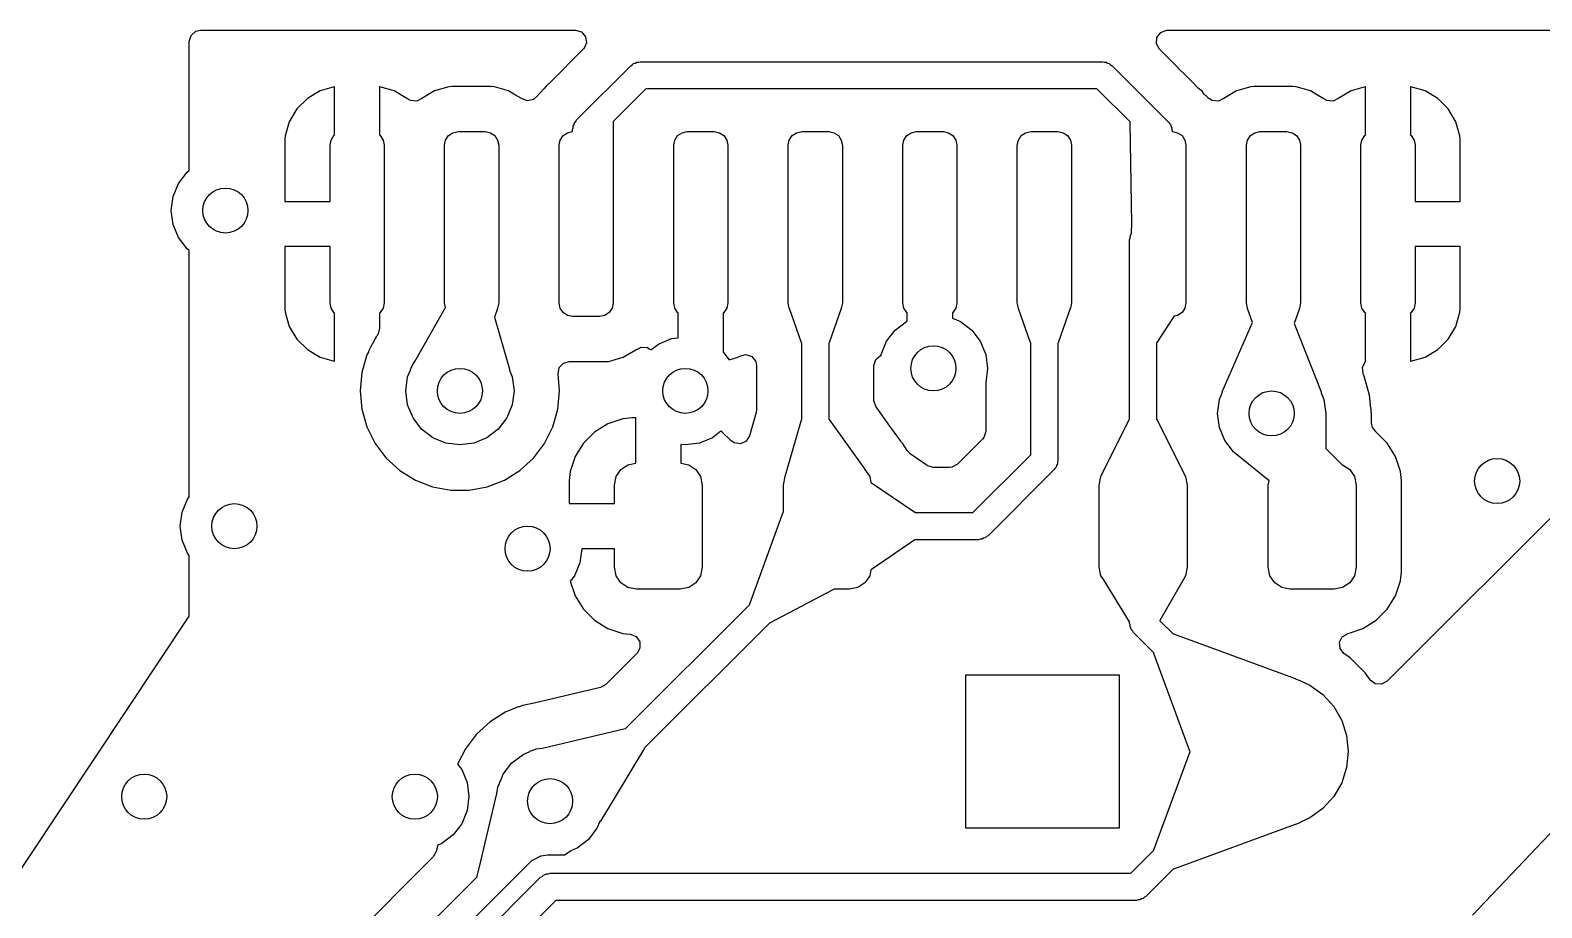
# Model space of a CAD drawing. Extents: x 90 to 175, y -109.5 to -35.9.
# Drawn here: x 112.24 to 128.99, y -70.73 to -61 of the extents above; entities that cross this region are included whole.
import ezdxf

# ---------------------------------------------------------------- set-up
doc = ezdxf.new("R2010")
doc.units = 0
doc.layers.add('BLACK', color=7, linetype='CONTINUOUS')

msp = doc.modelspace()

# ---------------------------------------------------------------- linework, layer by layer
at = {"layer": 'BLACK', "linetype": 'CONTINUOUS'}
for p, q in [((114.072489, -61.011206), (114.124, -61)), ((114.124, -61), (118.280691, -61)), ((118.280691, -61), (118.34773, -61.019685)), ((124.769997, -61.024733), (124.835461, -61.000316)), ((124.835461, -61.000316), (124.844307, -61)), ((124.844307, -61), (131.876, -61)), ((114, -61.124), (114.019685, -61.056961)), ((114, -62.557117), (114, -61.124)), ((114.019685, -61.056961), (114.072489, -61.011206)), ((118.34773, -61.019685), (118.393485, -61.072489)), ((118.403429, -61.141647), (118.374404, -61.205203)), ((118.393485, -61.072489), (118.403429, -61.141647)), ((124.723141, -61.150358), (124.728125, -61.080666)), ((124.756626, -61.211681), (124.723141, -61.150358)), ((124.728125, -61.080666), (124.769997, -61.024733)), ((118.368372, -61.211681), (118.000483, -61.579569)), ((118.374404, -61.205203), (118.368372, -61.211681)), ((124.963883, -61.418938), (124.756626, -61.211681)), ((118.293934, -61.993934), (118.893934, -61.393934)), ((118.893934, -61.393934), (118.911035, -61.38406)), ((118.911035, -61.38406), (118.925, -61.370096)), ((118.925, -61.370096), (118.944074, -61.364984)), ((118.944074, -61.364984), (118.961177, -61.355111)), ((118.961177, -61.355111), (118.980925, -61.355111)), ((118.980925, -61.355111), (119, -61.35)), ((119, -61.35), (124.124999, -61.35)), ((124.124999, -61.35), (124.144074, -61.355111)), ((124.144074, -61.355111), (124.163822, -61.355111)), ((124.163822, -61.355111), (124.180924, -61.364984)), ((124.180924, -61.364984), (124.199999, -61.370096)), ((124.199999, -61.370096), (124.213963, -61.38406)), ((124.213963, -61.38406), (124.231065, -61.393934)), ((124.231065, -61.393934), (124.856066, -62.018935)), ((124.965626, -61.420464), (124.963883, -61.418938)), ((124.968057, -61.422817), (124.965626, -61.420464)), ((124.968059, -61.422819), (124.968057, -61.422817)), ((125.034013, -61.486676), (124.968059, -61.422819)), ((125.041322, -61.495169), (125.034013, -61.486676)), ((125.043909, -61.498413), (125.041322, -61.495169)), ((125.048535, -61.50359), (125.043909, -61.498413)), ((115.607503, -61.6279), (115.449806, -61.673716)), ((115.61, -61.627703), (115.607503, -61.6279)), ((115.61, -62.16488), (115.61, -61.627703)), ((116.112497, -61.6279), (116.11, -61.627703)), ((116.11, -61.627703), (116.11, -62.16488)), ((116.270193, -61.673716), (116.112494, -61.6279)), ((116.112494, -61.6279), (116.112497, -61.6279)), ((116.877426, -61.627402), (116.719606, -61.673254)), ((116.877432, -61.627401), (116.877426, -61.627402)), ((116.914304, -61.6245), (116.877432, -61.627401)), ((116.914306, -61.6245), (116.914304, -61.6245)), ((117.345694, -61.6245), (116.914306, -61.6245)), ((117.345696, -61.6245), (117.345694, -61.6245)), ((117.382567, -61.627401), (117.345696, -61.6245)), ((117.382573, -61.627402), (117.382567, -61.627401)), ((117.540393, -61.673254), (117.382573, -61.627402)), ((117.911078, -61.668977), (117.906587, -61.674765)), ((117.911088, -61.668965), (117.911078, -61.668977)), ((117.921949, -61.658104), (117.911088, -61.668965)), ((117.932809, -61.647244), (117.921949, -61.658104)), ((117.957434, -61.621021), (117.932809, -61.647244)), ((117.982059, -61.594798), (117.957434, -61.621021)), ((117.988065, -61.58983), (117.982059, -61.594798)), ((118.000483, -61.579569), (117.98791, -61.589643)), ((117.98791, -61.589643), (117.988065, -61.58983)), ((119.062132, -61.65), (118.699099, -62.013032)), ((124.062867, -61.65), (119.062132, -61.65)), ((124.433261, -62.020394), (124.062867, -61.65)), ((125.124514, -61.579569), (125.048535, -61.50359)), ((125.186206, -61.641261), (125.124514, -61.579569)), ((125.190528, -61.645195), (125.186206, -61.641261)), ((125.227959, -61.67616), (125.190528, -61.645195)), ((125.767426, -61.627402), (125.609606, -61.673254)), ((125.767432, -61.627401), (125.767426, -61.627402)), ((125.804304, -61.6245), (125.767432, -61.627401)), ((125.804306, -61.6245), (125.804304, -61.6245)), ((126.235694, -61.6245), (125.804306, -61.6245)), ((126.235696, -61.6245), (126.235694, -61.6245)), ((126.272567, -61.627401), (126.235696, -61.6245)), ((126.272573, -61.627402), (126.272567, -61.627401)), ((126.430393, -61.673254), (126.272573, -61.627402)), ((127.037503, -61.6279), (126.879806, -61.673716)), ((127.04, -61.627703), (127.037503, -61.6279)), ((127.04, -62.16488), (127.04, -61.627703)), ((127.542497, -61.6279), (127.54, -61.627703)), ((127.54, -61.627703), (127.54, -62.16488)), ((127.700193, -61.673716), (127.542494, -61.6279)), ((127.542494, -61.6279), (127.542497, -61.6279)), ((115.308438, -61.757321), (115.192321, -61.873438)), ((115.308447, -61.757314), (115.308438, -61.757321)), ((115.449803, -61.673717), (115.308447, -61.757314)), ((115.449806, -61.673716), (115.449803, -61.673717)), ((116.270196, -61.673717), (116.270193, -61.673716)), ((116.411552, -61.757314), (116.270196, -61.673717)), ((116.417722, -61.7621), (116.411552, -61.757314)), ((116.418992, -61.760461), (116.417722, -61.7621)), ((116.451225, -61.781193), (116.418992, -61.760461)), ((116.520913, -61.78623), (116.451225, -61.781193)), ((116.570174, -61.759379), (116.520913, -61.78623)), ((116.571974, -61.761699), (116.570174, -61.759379)), ((116.57814, -61.756915), (116.571974, -61.761699)), ((116.719603, -61.673255), (116.57814, -61.756915)), ((116.719606, -61.673254), (116.719603, -61.673255)), ((117.540396, -61.673255), (117.540393, -61.673254)), ((117.540397, -61.673255), (117.540396, -61.673255)), ((117.540398, -61.673256), (117.540397, -61.673255)), ((117.599365, -61.708129), (117.540398, -61.673256)), ((117.68187, -61.756922), (117.599365, -61.708129)), ((117.682421, -61.757349), (117.68187, -61.756922)), ((117.68382, -61.758419), (117.682421, -61.757349)), ((117.685419, -61.75902), (117.68382, -61.758419)), ((117.68858, -61.76089), (117.685419, -61.75902)), ((117.688908, -61.760333), (117.68858, -61.76089)), ((117.749213, -61.783025), (117.688908, -61.760333)), ((117.817529, -61.768371), (117.749213, -61.783025)), ((117.867077, -61.719108), (117.817529, -61.768371)), ((117.86955, -61.714609), (117.867077, -61.719108)), ((117.869552, -61.714607), (117.86955, -61.714609)), ((117.902801, -61.679197), (117.869552, -61.714607)), ((117.906587, -61.674765), (117.902801, -61.679197)), ((125.22796, -61.676161), (125.227959, -61.67616)), ((125.227963, -61.676164), (125.22796, -61.676161)), ((125.240441, -61.693339), (125.227963, -61.676164)), ((125.253074, -61.708129), (125.240441, -61.693339)), ((125.268081, -61.723136), (125.253074, -61.708129)), ((125.268083, -61.723139), (125.268081, -61.723136)), ((125.272866, -61.729305), (125.268083, -61.723139)), ((125.27508, -61.727586), (125.272866, -61.729305)), ((125.29741, -61.749935), (125.27508, -61.727586)), ((125.295702, -61.752139), (125.29741, -61.749935)), ((125.308031, -61.761702), (125.295702, -61.752139)), ((125.309296, -61.760069), (125.308031, -61.761702)), ((125.341666, -61.780873), (125.309296, -61.760069)), ((125.411358, -61.785857), (125.341666, -61.780873)), ((125.460072, -61.759256), (125.411358, -61.785857)), ((125.461969, -61.761702), (125.460072, -61.759256)), ((125.468137, -61.756917), (125.461969, -61.761702)), ((125.609603, -61.673255), (125.468137, -61.756917)), ((125.609606, -61.673254), (125.609603, -61.673255)), ((126.430396, -61.673255), (126.430393, -61.673254)), ((126.430397, -61.673255), (126.430396, -61.673255)), ((126.430398, -61.673256), (126.430397, -61.673255)), ((126.489365, -61.708129), (126.430398, -61.673256)), ((126.571862, -61.756917), (126.489365, -61.708129)), ((126.578031, -61.761702), (126.571862, -61.756917)), ((126.579227, -61.760159), (126.578031, -61.761702)), ((126.611894, -61.781179), (126.579227, -61.760159)), ((126.68158, -61.786239), (126.611894, -61.781179)), ((126.730389, -61.759655), (126.68158, -61.786239)), ((126.732283, -61.762097), (126.730389, -61.759655)), ((126.738449, -61.757313), (126.732283, -61.762097)), ((126.879803, -61.673717), (126.738449, -61.757313)), ((126.879806, -61.673716), (126.879803, -61.673717)), ((127.700196, -61.673717), (127.700193, -61.673716)), ((127.841552, -61.757314), (127.700196, -61.673717)), ((127.841561, -61.757321), (127.841552, -61.757314)), ((127.957678, -61.873438), (127.841561, -61.757321)), ((115.192314, -61.873447), (115.108717, -62.014803)), ((115.192321, -61.873438), (115.192314, -61.873447)), ((118.28406, -62.011035), (118.293934, -61.993934)), ((127.957685, -61.873447), (127.957678, -61.873438)), ((128.041282, -62.014803), (127.957685, -61.873447)), ((115.062899, -62.17251), (115.06, -62.209356)), ((115.0629, -62.172504), (115.062899, -62.17251)), ((115.108716, -62.014806), (115.0629, -62.172504)), ((115.108717, -62.014803), (115.108716, -62.014806)), ((115.571418, -62.217597), (115.603934, -62.168934)), ((115.603934, -62.168934), (115.61, -62.16488)), ((116.11, -62.16488), (116.116066, -62.168934)), ((116.116066, -62.168934), (116.148582, -62.217597)), ((116.841418, -62.217597), (116.873934, -62.168934)), ((116.873934, -62.168934), (116.922597, -62.136418)), ((116.922597, -62.136418), (116.98, -62.125)), ((116.98, -62.125), (117.28, -62.125)), ((117.28, -62.125), (117.337403, -62.136418)), ((117.337403, -62.136418), (117.386066, -62.168934)), ((117.386066, -62.168934), (117.418582, -62.217597)), ((118.111418, -62.217597), (118.143934, -62.168934)), ((118.143934, -62.168934), (118.192597, -62.136418)), ((118.192597, -62.136418), (118.25, -62.125)), ((118.25, -62.1), (118.255111, -62.080925)), ((118.25, -62.125), (118.25, -62.1)), ((118.255111, -62.061177), (118.264984, -62.044074)), ((118.255111, -62.080925), (118.255111, -62.061177)), ((118.264984, -62.044074), (118.270096, -62.025)), ((118.270096, -62.025), (118.28406, -62.011035)), ((118.699099, -62.013032), (118.700517, -62.016455)), ((118.700517, -62.01646), (118.700005, -63.157113)), ((118.700517, -62.016455), (118.700517, -62.01646)), ((119.381418, -62.217597), (119.413934, -62.168934)), ((119.413934, -62.168934), (119.462597, -62.136418)), ((119.462597, -62.136418), (119.52, -62.125)), ((119.52, -62.125), (119.82, -62.125)), ((119.82, -62.125), (119.877403, -62.136418)), ((119.877403, -62.136418), (119.926066, -62.168934)), ((119.926066, -62.168934), (119.958582, -62.217597)), ((120.651418, -62.217597), (120.683934, -62.168934)), ((120.683934, -62.168934), (120.732597, -62.136418)), ((120.732597, -62.136418), (120.79, -62.125)), ((120.79, -62.125), (121.09, -62.125)), ((121.09, -62.125), (121.147403, -62.136418)), ((121.147403, -62.136418), (121.196066, -62.168934)), ((121.196066, -62.168934), (121.228582, -62.217597)), ((121.921418, -62.217597), (121.953934, -62.168934)), ((121.953934, -62.168934), (122.002597, -62.136418)), ((122.002597, -62.136418), (122.06, -62.125)), ((122.06, -62.125), (122.36, -62.125)), ((122.36, -62.125), (122.417403, -62.136418)), ((122.417403, -62.136418), (122.466066, -62.168934)), ((122.466066, -62.168934), (122.498582, -62.217597)), ((123.191418, -62.217597), (123.223934, -62.168934)), ((123.223934, -62.168934), (123.272597, -62.136418)), ((123.272597, -62.136418), (123.33, -62.125)), ((123.33, -62.125), (123.63, -62.125)), ((123.63, -62.125), (123.687403, -62.136418)), ((123.687403, -62.136418), (123.736066, -62.168934)), ((123.736066, -62.168934), (123.768582, -62.217597)), ((124.431879, -62.023886), (124.433261, -62.020394)), ((124.449632, -63.148915), (124.431879, -62.023886)), ((124.856066, -62.018935), (124.865939, -62.036036)), ((124.865939, -62.036036), (124.879904, -62.050001)), ((124.879904, -62.050001), (124.885015, -62.069075)), ((124.885015, -62.069075), (124.894889, -62.086178)), ((124.894889, -62.086178), (124.894889, -62.105926)), ((124.894889, -62.105926), (124.9, -62.125)), ((124.9, -62.125), (124.957403, -62.136418)), ((124.957403, -62.136418), (125.006066, -62.168934)), ((125.006066, -62.168934), (125.038582, -62.217597)), ((125.731418, -62.217597), (125.763934, -62.168934)), ((125.763934, -62.168934), (125.812597, -62.136418)), ((125.812597, -62.136418), (125.87, -62.125)), ((125.87, -62.125), (126.17, -62.125)), ((126.17, -62.125), (126.227403, -62.136418)), ((126.227403, -62.136418), (126.276066, -62.168934)), ((126.276066, -62.168934), (126.308582, -62.217597)), ((127.001418, -62.217597), (127.033934, -62.168934)), ((127.033934, -62.168934), (127.04, -62.16488)), ((127.54, -62.16488), (127.546066, -62.168934)), ((127.546066, -62.168934), (127.578582, -62.217597)), ((128.041283, -62.014806), (128.041282, -62.014803)), ((128.087099, -62.172504), (128.041283, -62.014806)), ((128.0871, -62.17251), (128.087099, -62.172504)), ((128.09, -62.209356), (128.0871, -62.17251)), ((115.06, -62.209356), (115.06, -62.9)), ((115.56, -62.275), (115.571418, -62.217597)), ((115.56, -62.9), (115.56, -62.275)), ((116.148582, -62.217597), (116.16, -62.275)), ((116.16, -62.275), (116.16, -64.025)), ((116.83, -62.275), (116.841418, -62.217597)), ((116.83, -64.025), (116.83, -62.275)), ((117.418582, -62.217597), (117.43, -62.275)), ((117.43, -62.275), (117.43, -64.025)), ((118.1, -62.275), (118.111418, -62.217597)), ((118.1, -64.025), (118.1, -62.275)), ((119.37, -62.275), (119.381418, -62.217597)), ((119.37, -64.025), (119.37, -62.275)), ((119.958582, -62.217597), (119.97, -62.275)), ((119.97, -62.275), (119.97, -64.025)), ((120.64, -62.275), (120.651418, -62.217597)), ((120.64, -64.025), (120.64, -62.275)), ((121.228582, -62.217597), (121.24, -62.275)), ((121.24, -62.275), (121.24, -64.025)), ((121.91, -62.275), (121.921418, -62.217597)), ((121.91, -64.025), (121.91, -62.275)), ((122.498582, -62.217597), (122.51, -62.275)), ((122.51, -62.275), (122.51, -64.025)), ((123.18, -62.275), (123.191418, -62.217597)), ((123.18, -64.025), (123.18, -62.275)), ((123.768582, -62.217597), (123.78, -62.275)), ((123.78, -62.275), (123.78, -64.025)), ((125.038582, -62.217597), (125.05, -62.275)), ((125.05, -62.275), (125.05, -64.025)), ((125.72, -62.275), (125.731418, -62.217597)), ((125.72, -64.025), (125.72, -62.275)), ((126.308582, -62.217597), (126.32, -62.275)), ((126.32, -62.275), (126.32, -64.025)), ((126.99, -62.275), (127.001418, -62.217597)), ((126.99, -64.025), (126.99, -62.275)), ((127.578582, -62.217597), (127.59, -62.275)), ((127.59, -62.275), (127.59, -62.9)), ((128.09, -62.9), (128.09, -62.209356)), ((113.880385, -62.7), (113.975736, -62.575736)), ((113.975736, -62.575736), (114, -62.557117)), ((113.820445, -62.844709), (113.880385, -62.7)), ((113.8, -63), (113.820445, -62.844709)), ((113.820445, -63.155291), (113.8, -63)), ((115.06, -62.9), (115.56, -62.9)), ((127.59, -62.9), (128.09, -62.9)), ((113.880385, -63.3), (113.820445, -63.155291)), ((118.700005, -63.157113), (118.7, -63.157125)), ((118.7, -63.157125), (118.7, -64.025)), ((124.447797, -63.247298), (124.449632, -63.148915)), ((113.975736, -63.424264), (113.880385, -63.3)), ((124.425, -63.325), (124.430111, -63.305925)), ((124.425, -65.316162), (124.425, -63.325)), ((124.430111, -63.286177), (124.439984, -63.269074)), ((124.430111, -63.305925), (124.430111, -63.286177)), ((124.439984, -63.269074), (124.445096, -63.25)), ((124.445096, -63.25), (124.447797, -63.247298)), ((114, -63.442882), (113.975736, -63.424264)), ((114, -66.174437), (114, -63.442882)), ((115.56, -63.4), (115.06, -63.4)), ((115.06, -63.4), (115.06, -64.090644)), ((115.56, -64.025), (115.56, -63.4)), ((128.09, -63.4), (127.59, -63.4)), ((127.59, -63.4), (127.59, -64.025)), ((128.09, -64.090644), (128.09, -63.4)), ((131.963681, -63.536318), (127.280091, -68.219907)), ((115.06, -64.090644), (115.062899, -64.127489)), ((115.062899, -64.127489), (115.0629, -64.127495)), ((115.0629, -64.127495), (115.108716, -64.285193)), ((115.571418, -64.082403), (115.56, -64.025)), ((115.603934, -64.131066), (115.571418, -64.082403)), ((115.61, -64.135119), (115.603934, -64.131066)), ((115.61, -64.672295), (115.61, -64.135119)), ((116.116066, -64.131066), (116.11, -64.135119)), ((116.11, -64.135119), (116.11, -64.304466)), ((116.148582, -64.082403), (116.116066, -64.131066)), ((116.16, -64.025), (116.148582, -64.082403)), ((116.49982, -64.67467), (116.839714, -64.073839)), ((116.839714, -64.073839), (116.83, -64.025)), ((117.417293, -64.086053), (117.383431, -64.181981)), ((117.383431, -64.181981), (117.55141, -64.760343)), ((117.417327, -64.084279), (117.417293, -64.086053)), ((117.418582, -64.082403), (117.417327, -64.084279)), ((117.43, -64.025), (117.418582, -64.082403)), ((118.111418, -64.082403), (118.1, -64.025)), ((118.143934, -64.131066), (118.111418, -64.082403)), ((118.192597, -64.163582), (118.143934, -64.131066)), ((118.25, -64.175), (118.192597, -64.163582)), ((118.55, -64.175), (118.25, -64.175)), ((118.607403, -64.163582), (118.55, -64.175)), ((118.656066, -64.131066), (118.607403, -64.163582)), ((118.688582, -64.082403), (118.656066, -64.131066)), ((118.7, -64.025), (118.688582, -64.082403)), ((119.381418, -64.082403), (119.37, -64.025)), ((119.413934, -64.131066), (119.381418, -64.082403)), ((119.42, -64.135119), (119.413934, -64.131066)), ((119.42, -64.410532), (119.42, -64.135119)), ((119.926066, -64.131066), (119.92, -64.135119)), ((119.92, -64.135119), (119.92, -64.572464)), ((119.958582, -64.082403), (119.926066, -64.131066)), ((119.97, -64.025), (119.958582, -64.082403)), ((120.651418, -64.082403), (120.64, -64.025)), ((120.65267, -64.084278), (120.651418, -64.082403)), ((120.652706, -64.086053), (120.65267, -64.084278)), ((120.787245, -64.467194), (120.652706, -64.086053)), ((121.227293, -64.086053), (121.092755, -64.467194)), ((121.227327, -64.084279), (121.227293, -64.086053)), ((121.228582, -64.082403), (121.227327, -64.084279)), ((121.24, -64.025), (121.228582, -64.082403)), ((121.921418, -64.082403), (121.91, -64.025)), ((121.953934, -64.131066), (121.921418, -64.082403)), ((121.96, -64.135119), (121.953934, -64.131066)), ((121.96, -64.226242), (121.96, -64.135119)), ((122.466066, -64.131066), (122.46, -64.135119)), ((122.46, -64.135119), (122.46, -64.193106)), ((122.498582, -64.082403), (122.466066, -64.131066)), ((122.51, -64.025), (122.498582, -64.082403)), ((123.191418, -64.082403), (123.18, -64.025)), ((123.19267, -64.084278), (123.191418, -64.082403)), ((123.192706, -64.086053), (123.19267, -64.084278)), ((123.327245, -64.467194), (123.192706, -64.086053)), ((123.767293, -64.086053), (123.632755, -64.467194)), ((123.767327, -64.084279), (123.767293, -64.086053)), ((123.768582, -64.082403), (123.767327, -64.084279)), ((123.78, -64.025), (123.768582, -64.082403)), ((124.91472, -64.175369), (124.728455, -64.464661)), ((124.915435, -64.171929), (124.91472, -64.175369)), ((124.957403, -64.163582), (124.915435, -64.171929)), ((125.006066, -64.131066), (124.957403, -64.163582)), ((125.038582, -64.082403), (125.006066, -64.131066)), ((125.05, -64.025), (125.038582, -64.082403)), ((125.731418, -64.082403), (125.72, -64.025)), ((125.73267, -64.084278), (125.731418, -64.082403)), ((125.732706, -64.086053), (125.73267, -64.084278)), ((125.787615, -64.241608), (125.732706, -64.086053)), ((126.307293, -64.086053), (126.248731, -64.251954)), ((126.307327, -64.084279), (126.307293, -64.086053)), ((126.308582, -64.082403), (126.307327, -64.084279)), ((126.32, -64.025), (126.308582, -64.082403)), ((127.001418, -64.082403), (126.99, -64.025)), ((127.033934, -64.131066), (127.001418, -64.082403)), ((127.04, -64.135119), (127.033934, -64.131066)), ((127.04, -64.672523), (127.04, -64.135119)), ((127.546066, -64.131066), (127.54, -64.135119)), ((127.54, -64.135119), (127.54, -64.672295)), ((127.578582, -64.082403), (127.546066, -64.131066)), ((127.59, -64.025), (127.578582, -64.082403)), ((128.041283, -64.285193), (128.087099, -64.127495)), ((128.087099, -64.127495), (128.0871, -64.127489)), ((128.0871, -64.127489), (128.09, -64.090644)), ((115.108716, -64.285193), (115.108717, -64.285196)), ((115.108717, -64.285196), (115.192314, -64.426552)), ((116.11, -64.304466), (116.093925, -64.365524)), ((121.730385, -64.45), (121.825736, -64.325736)), ((121.825736, -64.325736), (121.95, -64.230385)), ((121.95, -64.230385), (121.96, -64.226242)), ((122.46, -64.193106), (122.55, -64.230385)), ((122.55, -64.230385), (122.674264, -64.325736)), ((122.674264, -64.325736), (122.769615, -64.45)), ((125.450468, -65.009466), (125.787615, -64.241608)), ((126.248731, -64.251954), (126.550071, -65.009687)), ((127.957685, -64.426552), (128.041282, -64.285196)), ((128.041282, -64.285196), (128.041283, -64.285193)), ((115.192314, -64.426552), (115.192321, -64.426561)), ((115.192321, -64.426561), (115.308438, -64.542678)), ((116.008424, -64.516667), (116.001303, -64.530193)), ((116.023088, -64.490744), (116.008424, -64.516667)), ((116.031502, -64.475869), (116.023088, -64.490744)), ((116.033038, -64.47298), (116.031502, -64.475869)), ((116.060327, -64.418177), (116.033038, -64.47298)), ((116.060328, -64.418176), (116.060327, -64.418177)), ((116.073053, -64.401323), (116.060328, -64.418176)), ((116.077541, -64.394485), (116.073053, -64.401323)), ((116.093925, -64.365524), (116.077541, -64.394485)), ((118.959839, -64.540638), (119.008949, -64.513798)), ((119.008949, -64.513798), (119.078643, -64.518756)), ((119.078643, -64.518756), (119.110996, -64.539551)), ((119.118651, -64.542805), (119.2, -64.480385)), ((119.2, -64.480385), (119.344709, -64.420445)), ((119.344709, -64.420445), (119.42, -64.410532)), ((120.79, -64.471565), (120.787245, -64.467194)), ((120.79, -65.317901), (120.79, -64.471565)), ((121.092755, -64.467194), (121.09, -64.47026)), ((121.09, -64.47026), (121.09, -65.314987)), ((121.670445, -64.594709), (121.730385, -64.45)), ((122.769615, -64.45), (122.829555, -64.594709)), ((123.33, -64.471565), (123.327245, -64.467194)), ((123.33, -65.707868), (123.33, -64.471565)), ((123.632755, -64.467194), (123.63, -64.47026)), ((123.63, -64.47026), (123.63, -65.77)), ((124.728455, -64.464661), (124.725, -64.467055)), ((124.725, -64.467055), (124.725, -65.315495)), ((127.841561, -64.542678), (127.957678, -64.426561)), ((127.957678, -64.426561), (127.957685, -64.426552)), ((115.308438, -64.542678), (115.308447, -64.542685)), ((115.308447, -64.542685), (115.449801, -64.626281)), ((115.449801, -64.626281), (115.607514, -64.6721)), ((115.607514, -64.6721), (115.607511, -64.6721)), ((115.607511, -64.6721), (115.609998, -64.672295)), ((115.609998, -64.672295), (115.61, -64.672295)), ((115.969415, -64.600755), (115.913603, -64.796915)), ((115.969416, -64.600754), (115.969415, -64.600755)), ((115.98479, -64.569876), (115.969416, -64.600754)), ((115.987075, -64.564707), (115.98479, -64.569876)), ((115.993841, -64.547304), (115.987075, -64.564707)), ((115.997337, -64.538313), (115.993841, -64.547304)), ((116.001303, -64.530193), (115.997337, -64.538313)), ((116.480385, -64.7), (116.49982, -64.67467)), ((118.149468, -64.69194), (118.211167, -64.6755)), ((118.211167, -64.6755), (118.615696, -64.6755)), ((118.615696, -64.6755), (118.635593, -64.673934)), ((118.635593, -64.673934), (118.652569, -64.672598)), ((118.652569, -64.672598), (118.652571, -64.672597)), ((118.652571, -64.672597), (118.652573, -64.672597)), ((118.652573, -64.672597), (118.720517, -64.652857)), ((118.720517, -64.652857), (118.810398, -64.626744)), ((118.810398, -64.626744), (118.951865, -64.543081)), ((118.951865, -64.543081), (118.951868, -64.543077)), ((118.951868, -64.543077), (118.958026, -64.538301)), ((118.958026, -64.538301), (118.959839, -64.540638)), ((119.110996, -64.539551), (119.112278, -64.5379)), ((119.112278, -64.5379), (119.118447, -64.542685)), ((119.118447, -64.542685), (119.118651, -64.542805)), ((119.92, -64.572464), (119.924264, -64.575736)), ((119.924264, -64.575736), (119.984403, -64.654111)), ((119.984403, -64.654111), (120.080198, -64.626281)), ((120.080198, -64.626281), (120.102379, -64.613164)), ((120.102379, -64.613164), (120.170103, -64.595981)), ((120.170103, -64.595981), (120.236366, -64.618141)), ((120.236366, -64.618141), (120.280129, -64.672607)), ((120.280129, -64.672607), (120.2895, -64.719896)), ((121.5905, -64.719896), (121.610185, -64.652857)), ((121.610185, -64.652857), (121.662989, -64.607102)), ((121.662989, -64.607102), (121.668925, -64.606248)), ((121.668925, -64.606248), (121.670445, -64.594709)), ((122.829555, -64.594709), (122.85, -64.75)), ((127.006406, -64.735963), (127.038564, -64.673934)), ((127.038564, -64.673934), (127.04, -64.672523)), ((127.54, -64.672295), (127.540001, -64.672295)), ((127.540001, -64.672295), (127.542486, -64.6721)), ((127.542486, -64.6721), (127.700198, -64.626281)), ((127.700198, -64.626281), (127.841552, -64.542685)), ((127.841552, -64.542685), (127.841561, -64.542678)), ((115.913602, -64.796917), (115.894785, -64.999999)), ((115.913603, -64.796915), (115.913602, -64.796917)), ((116.4, -65), (116.420445, -64.844709)), ((116.420445, -64.844709), (116.451691, -64.769272)), ((116.451539, -64.76912), (116.451553, -64.760165)), ((116.451691, -64.769272), (116.451539, -64.76912)), ((116.451553, -64.760165), (116.452165, -64.758912)), ((116.452165, -64.758912), (116.466422, -64.733709)), ((116.466422, -64.733709), (116.480385, -64.7)), ((117.550426, -64.769243), (117.548873, -64.770635)), ((117.548873, -64.770635), (117.579555, -64.844709)), ((117.55141, -64.760343), (117.550426, -64.769243)), ((117.579555, -64.844709), (117.6, -65)), ((118.087696, -64.810939), (118.101111, -64.742372)), ((118.105215, -65), (118.087696, -64.810939)), ((118.101111, -64.742372), (118.149468, -64.69194)), ((120.2895, -64.719896), (120.2895, -65.206219)), ((121.5905, -65.103019), (121.5905, -64.719896)), ((122.85, -64.75), (122.829555, -64.905291)), ((127.012888, -64.805531), (127.006406, -64.735963)), ((127.01979, -64.822887), (127.012888, -64.805531)), ((127.01979, -64.82289), (127.01979, -64.822887)), ((127.019791, -64.822891), (127.01979, -64.82289)), ((127.021129, -64.827108), (127.019791, -64.822891)), ((127.0215, -64.82699), (127.021129, -64.827108)), ((127.028944, -64.84746), (127.0215, -64.82699)), ((127.030582, -64.85075), (127.028944, -64.84746)), ((127.086397, -65.046917), (127.030582, -64.85075)), ((115.894785, -64.999999), (115.894785, -65)), ((115.894785, -65), (115.913602, -65.203082)), ((116.420445, -65.155291), (116.4, -65)), ((117.6, -65), (117.579555, -65.155291)), ((118.086397, -65.203083), (118.105215, -65)), ((122.829555, -64.905291), (122.8295, -64.905423)), ((122.8295, -64.905423), (122.8295, -65.449192)), ((125.420445, -65.094709), (125.451489, -65.019759)), ((125.450365, -65.018631), (125.450379, -65.009676)), ((125.451489, -65.019759), (125.450365, -65.018631)), ((125.450379, -65.009676), (125.450468, -65.009466)), ((126.549944, -65.018641), (126.548597, -65.01997)), ((126.548597, -65.01997), (126.579555, -65.094709)), ((126.550071, -65.009687), (126.549944, -65.018641)), ((116.480385, -65.3), (116.420445, -65.155291)), ((117.579555, -65.155291), (117.519615, -65.3)), ((121.590663, -65.109377), (121.5905, -65.103019)), ((121.613759, -65.175319), (121.590663, -65.109377)), ((121.749958, -65.365096), (121.613759, -65.175319)), ((125.4, -65.25), (125.420445, -65.094709)), ((126.579555, -65.094709), (126.6, -65.25)), ((127.099674, -65.190209), (127.086397, -65.046917)), ((127.101856, -65.202866), (127.099674, -65.190209)), ((115.913602, -65.203082), (115.969417, -65.399247)), ((116.575736, -65.424264), (116.480385, -65.3)), ((117.519615, -65.3), (117.424264, -65.424264)), ((118.030582, -65.39925), (118.086397, -65.203083)), ((118.804826, -65.310407), (118.63979, -65.365094)), ((118.906684, -65.3), (118.804826, -65.310407)), ((118.95, -65.3), (118.906684, -65.3)), ((118.95, -65.801243), (118.95, -65.3)), ((120.284646, -65.240572), (120.210322, -65.498346)), ((120.2895, -65.206219), (120.284646, -65.240572)), ((120.628229, -65.873564), (120.787561, -65.320958)), ((120.787561, -65.320958), (120.79, -65.317901)), ((121.09, -65.314987), (121.092269, -65.315927)), ((121.092269, -65.315927), (121.093501, -65.317378)), ((121.093501, -65.317378), (121.486407, -65.864844)), ((124.109515, -65.943547), (124.421766, -65.318967)), ((124.421766, -65.318967), (124.425, -65.316162)), ((124.725, -65.315495), (124.726042, -65.315927)), ((124.726042, -65.315927), (124.728234, -65.318968)), ((124.728234, -65.318968), (125.040483, -65.943545)), ((125.420445, -65.405291), (125.4, -65.25)), ((126.6, -65.25), (126.598833, -65.258857)), ((126.598833, -65.258857), (126.6, -65.26168)), ((126.6, -65.26168), (126.6, -65.637868)), ((127.102645, -65.208048), (127.101856, -65.202866)), ((127.102648, -65.20806), (127.102645, -65.208048)), ((127.104261, -65.238414), (127.102648, -65.20806)), ((127.104425, -65.241479), (127.104261, -65.238414)), ((127.105215, -65.250001), (127.104425, -65.241479)), ((127.105215, -65.254675), (127.105215, -65.250001)), ((127.105302, -65.257967), (127.105215, -65.254675)), ((127.1055, -65.261682), (127.105302, -65.257967)), ((127.1055, -65.354074), (127.1055, -65.261682)), ((127.117577, -65.407452), (127.1055, -65.354074)), ((115.969417, -65.399247), (115.969422, -65.39926)), ((115.969422, -65.39926), (116.060327, -65.581821)), ((116.7, -65.519615), (116.575736, -65.424264)), ((116.844709, -65.579555), (116.7, -65.519615)), ((117.3, -65.519615), (117.155291, -65.579555)), ((117.424264, -65.424264), (117.3, -65.519615)), ((117.939673, -65.581821), (118.030582, -65.39925)), ((118.491808, -65.45637), (118.36887, -65.579308)), ((118.639785, -65.365096), (118.491808, -65.45637)), ((118.63979, -65.365094), (118.639785, -65.365096)), ((119.8, -65.519615), (119.655291, -65.579555)), ((119.893905, -65.447558), (119.8, -65.519615)), ((119.908191, -65.45637), (119.893905, -65.447558)), ((120.003495, -65.551674), (119.908191, -65.45637)), ((120.210322, -65.498346), (120.172835, -65.557308)), ((121.887904, -65.557308), (121.749958, -65.365096)), ((122.809815, -65.516231), (122.793181, -65.536873)), ((122.8295, -65.449192), (122.809815, -65.516231)), ((125.480385, -65.55), (125.420445, -65.405291)), ((127.154806, -65.449001), (127.117577, -65.407452)), ((127.152836, -65.451493), (127.154806, -65.449001)), ((127.158503, -65.455974), (127.152836, -65.451493)), ((127.281525, -65.578996), (127.158503, -65.455974)), ((116.060327, -65.581821), (116.183237, -65.744581)), ((117, -65.6), (116.844709, -65.579555)), ((117.155291, -65.579555), (117, -65.6)), ((117.816764, -65.744579), (117.939673, -65.581821)), ((118.36887, -65.579308), (118.277596, -65.727285)), ((119.5, -65.6), (119.45, -65.593417)), ((119.45, -65.593417), (119.45, -65.801243)), ((119.655291, -65.579555), (119.5, -65.6)), ((120.040216, -65.577038), (120.003495, -65.551674)), ((120.109422, -65.586643), (120.040216, -65.577038)), ((120.172835, -65.557308), (120.109422, -65.586643)), ((121.889802, -65.559952), (121.887904, -65.557308)), ((121.902862, -65.575333), (121.889802, -65.559952)), ((121.906526, -65.578997), (121.902862, -65.575333)), ((121.957335, -65.661372), (121.906526, -65.578997)), ((121.99289, -65.698636), (121.957335, -65.661372)), ((122.793181, -65.536873), (122.516873, -65.813181)), ((125.575736, -65.674264), (125.480385, -65.55)), ((125.585348, -65.68164), (125.575736, -65.674264)), ((125.585778, -65.682435), (125.585348, -65.68164)), ((125.971877, -65.996607), (125.585778, -65.682435)), ((126.6, -65.637868), (126.773246, -65.811114)), ((127.281528, -65.579), (127.281525, -65.578996)), ((127.372857, -65.727066), (127.281528, -65.579)), ((116.183237, -65.744581), (116.333958, -65.88198)), ((117.666041, -65.881981), (117.816764, -65.744579)), ((118.277594, -65.72729), (118.222907, -65.892326)), ((118.277596, -65.727285), (118.277594, -65.72729)), ((118.783893, -65.871393), (118.862971, -65.818554)), ((118.862971, -65.818554), (118.95, -65.801243)), ((119.45, -65.801243), (119.537029, -65.818554)), ((119.537029, -65.818554), (119.616107, -65.871393)), ((122.181983, -65.8279), (121.99289, -65.698636)), ((122.184874, -65.829815), (122.181983, -65.8279)), ((122.251913, -65.8495), (122.184874, -65.829815)), ((122.429192, -65.8495), (122.251913, -65.8495)), ((122.45555, -65.846666), (122.429192, -65.8495)), ((122.516873, -65.813181), (122.45555, -65.846666)), ((122.687868, -66.35), (123.33, -65.707868)), ((123.595939, -65.858964), (123.586066, -65.876066)), ((123.609904, -65.845), (123.595939, -65.858964)), ((123.615015, -65.825925), (123.609904, -65.845)), ((123.624889, -65.808823), (123.615015, -65.825925)), ((123.63, -65.77), (123.624889, -65.789074)), ((123.624889, -65.789074), (123.624889, -65.808823)), ((126.773246, -65.811114), (126.775367, -65.816234)), ((126.775367, -65.816234), (126.787029, -65.818554)), ((126.787029, -65.818554), (126.866107, -65.871393)), ((127.372858, -65.727069), (127.372857, -65.727066)), ((127.372862, -65.727075), (127.372858, -65.727069)), ((127.427587, -65.892225), (127.372862, -65.727075)), ((116.333958, -65.88198), (116.33396, -65.881982)), ((116.33396, -65.881982), (116.392421, -65.918179)), ((116.392421, -65.918179), (116.507363, -65.989348)), ((116.507363, -65.989348), (116.697544, -66.063024)), ((117.302456, -66.063024), (117.492637, -65.989348)), ((117.492637, -65.989348), (117.666041, -65.881981)), ((118.222907, -65.892326), (118.2125, -65.994184)), ((118.2125, -65.994184), (118.2125, -66.25)), ((118.7125, -66.04375), (118.731054, -65.950471)), ((118.731054, -65.950471), (118.783893, -65.871393)), ((119.616107, -65.871393), (119.668946, -65.950471)), ((119.668946, -65.950471), (119.6875, -66.04375)), ((120.5875, -66.04375), (120.606054, -65.950471)), ((120.606054, -65.950471), (120.607757, -65.94792)), ((120.607375, -65.946737), (120.607796, -65.944429)), ((120.607757, -65.94792), (120.607375, -65.946737)), ((120.607796, -65.944429), (120.628229, -65.873564)), ((121.486407, -65.864844), (121.487352, -65.868884)), ((121.487352, -65.868884), (121.491107, -65.871393)), ((121.491107, -65.871393), (121.543946, -65.950471)), ((121.543946, -65.950471), (121.557027, -66.016238)), ((121.557027, -66.016238), (121.557675, -66.015966)), ((121.557675, -66.015966), (121.564339, -66.018006)), ((121.564339, -66.018006), (122.044903, -66.346516)), ((123.586066, -65.876066), (122.856066, -66.606066)), ((124.0875, -66.04375), (124.106054, -65.950471)), ((124.106054, -65.950471), (124.108681, -65.946538)), ((124.108681, -65.946538), (124.109515, -65.943547)), ((125.040483, -65.943545), (125.040621, -65.945495)), ((125.040621, -65.945495), (125.043946, -65.950471)), ((125.043946, -65.950471), (125.0625, -66.04375)), ((125.9625, -66.04375), (125.971877, -65.996607)), ((126.866107, -65.871393), (126.918946, -65.950471)), ((126.918946, -65.950471), (126.9375, -66.04375)), ((127.438, -65.994152), (127.427587, -65.892225)), ((127.438, -67.005848), (127.438, -65.994152)), ((113.980385, -66.2), (114, -66.174437)), ((116.697544, -66.063024), (116.898024, -66.1005)), ((116.898024, -66.1005), (116.898026, -66.1005)), ((116.898026, -66.1005), (117.101974, -66.1005)), ((117.101974, -66.1005), (117.101976, -66.1005)), ((117.101976, -66.1005), (117.302456, -66.063024)), ((118.7125, -66.25), (118.7125, -66.04375)), ((119.6875, -66.04375), (119.6875, -66.95625)), ((120.5875, -66.339606), (120.5875, -66.04375)), ((124.0875, -66.95625), (124.0875, -66.04375)), ((125.0625, -66.04375), (125.0625, -66.95625)), ((125.9625, -66.95625), (125.9625, -66.04375)), ((126.9375, -66.04375), (126.9375, -66.95625)), ((113.9, -66.5), (113.920445, -66.344709)), ((113.920445, -66.344709), (113.980385, -66.2)), ((118.2125, -66.25), (118.7125, -66.25)), ((120.213885, -67.362419), (120.583587, -66.343883)), ((120.583587, -66.343883), (120.5875, -66.339606)), ((122.044903, -66.346516), (122.047178, -66.35)), ((122.047178, -66.35), (122.687868, -66.35)), ((113.920445, -66.655291), (113.9, -66.5)), ((113.980385, -66.8), (113.920445, -66.655291)), ((122.044903, -66.653484), (121.564341, -66.981992)), ((122.046573, -66.652098), (122.044903, -66.653484)), ((122.047442, -66.65), (122.046573, -66.652098)), ((122.75, -66.65), (122.047442, -66.65)), ((122.769075, -66.644889), (122.75, -66.65)), ((122.788823, -66.644889), (122.769075, -66.644889)), ((122.805925, -66.635015), (122.788823, -66.644889)), ((122.825, -66.629904), (122.805925, -66.635015)), ((122.838964, -66.615939), (122.825, -66.629904)), ((122.856066, -66.606066), (122.838964, -66.615939)), ((114, -66.825562), (113.980385, -66.8)), ((114, -67.5), (114, -66.825562)), ((118.35, -66.75), (118.329555, -66.905291)), ((118.7125, -66.75), (118.35, -66.75)), ((118.7125, -66.95625), (118.7125, -66.75)), ((118.329555, -66.905291), (118.269615, -67.05)), ((118.731054, -67.049529), (118.7125, -66.95625)), ((119.6875, -66.95625), (119.668946, -67.049529)), ((121.557076, -66.983517), (121.543946, -67.049529)), ((121.564341, -66.981992), (121.557076, -66.983517)), ((124.106054, -67.049529), (124.0875, -66.95625)), ((125.0625, -66.95625), (125.043946, -67.049529)), ((125.981054, -67.049529), (125.9625, -66.95625)), ((126.9375, -66.95625), (126.918946, -67.049529)), ((127.427587, -67.107775), (127.438, -67.005848)), ((118.269615, -67.05), (118.223647, -67.109906)), ((118.223647, -67.109906), (118.277594, -67.272709)), ((118.783893, -67.128607), (118.731054, -67.049529)), ((118.862971, -67.181446), (118.783893, -67.128607)), ((118.95625, -67.2), (118.862971, -67.181446)), ((119.44375, -67.2), (118.95625, -67.2)), ((119.537029, -67.181446), (119.44375, -67.2)), ((119.616107, -67.128607), (119.537029, -67.181446)), ((119.668946, -67.049529), (119.616107, -67.128607)), ((121.145332, -67.200704), (121.141694, -67.203687)), ((121.145541, -67.2), (121.145332, -67.200704)), ((121.31875, -67.2), (121.145541, -67.2)), ((121.412029, -67.181446), (121.31875, -67.2)), ((121.491107, -67.128607), (121.412029, -67.181446)), ((121.543946, -67.049529), (121.491107, -67.128607)), ((124.130078, -67.085483), (124.106054, -67.049529)), ((124.130186, -67.08614), (124.130078, -67.085483)), ((124.425, -67.561505), (124.130186, -67.08614)), ((125.039895, -67.056662), (124.761396, -67.547107)), ((125.040502, -67.054682), (125.039895, -67.056662)), ((125.043946, -67.049529), (125.040502, -67.054682)), ((126.033893, -67.128607), (125.981054, -67.049529)), ((126.112971, -67.181446), (126.033893, -67.128607)), ((126.20625, -67.2), (126.112971, -67.181446)), ((126.69375, -67.2), (126.20625, -67.2)), ((126.787029, -67.181446), (126.69375, -67.2)), ((126.866107, -67.128607), (126.787029, -67.181446)), ((126.918946, -67.049529), (126.866107, -67.128607)), ((127.372862, -67.272925), (127.427587, -67.107775)), ((118.277594, -67.272709), (118.277596, -67.272714)), ((118.277596, -67.272714), (118.36887, -67.420691)), ((118.837368, -68.743392), (120.213526, -67.367234)), ((120.213184, -67.366407), (120.213885, -67.362419)), ((120.213526, -67.367234), (120.213184, -67.366407)), ((121.141694, -67.203687), (120.431105, -67.577534)), ((127.281526, -67.421003), (127.372862, -67.272925)), ((111.020826, -71.968761), (114, -67.5)), ((118.36887, -67.420691), (118.491808, -67.543629)), ((127.158503, -67.544026), (127.281526, -67.421003)), ((118.491808, -67.543629), (118.639785, -67.634903)), ((118.639785, -67.634903), (118.63979, -67.634905)), ((118.63979, -67.634905), (118.804826, -67.689593)), ((118.804826, -67.689593), (118.888669, -67.698158)), ((118.888669, -67.698158), (118.953361, -67.724554)), ((120.427125, -67.577899), (119.048169, -68.956855)), ((120.431105, -67.577534), (120.427125, -67.577899)), ((124.425, -67.575), (124.425, -67.561505)), ((124.430111, -67.594074), (124.425, -67.575)), ((124.430111, -67.613823), (124.430111, -67.594074)), ((124.439984, -67.630925), (124.430111, -67.613823)), ((124.445096, -67.65), (124.439984, -67.630925)), ((124.45906, -67.663964), (124.445096, -67.65)), ((124.468934, -67.681066), (124.45906, -67.663964)), ((124.694606, -67.906738), (124.468934, -67.681066)), ((124.761396, -67.547107), (124.760463, -67.548331)), ((124.760463, -67.548331), (124.906175, -67.694043)), ((124.906175, -67.694043), (124.906967, -67.693716)), ((124.906967, -67.693716), (124.911001, -67.694434)), ((124.911001, -67.694434), (126.231286, -68.180124)), ((126.782267, -67.726172), (126.839038, -67.692792)), ((126.838848, -67.692217), (126.841527, -67.691329)), ((126.839038, -67.692792), (126.838848, -67.692217)), ((126.841527, -67.691329), (126.842497, -67.690759)), ((126.842497, -67.690759), (126.84501, -67.690175)), ((126.84501, -67.690175), (126.871336, -67.681451)), ((126.871336, -67.681451), (127.010425, -67.635362)), ((127.010425, -67.635362), (127.158503, -67.544026)), ((118.953361, -67.724554), (118.993512, -67.781734)), ((118.996376, -67.851545), (118.963748, -67.909197)), ((118.993512, -67.781734), (118.996376, -67.851545)), ((126.750745, -67.788527), (126.782267, -67.726172)), ((126.757937, -67.858025), (126.750745, -67.788527)), ((126.801562, -67.912603), (126.757937, -67.858025)), ((118.963748, -67.909197), (118.617299, -68.255646)), ((124.694435, -67.911004), (124.694606, -67.906738)), ((125.093649, -68.996214), (124.694435, -67.911004)), ((126.871401, -67.961505), (126.801562, -67.912603)), ((126.871402, -67.961506), (126.871401, -67.961505)), ((127.038493, -68.128596), (126.871402, -67.961506)), ((122.61, -69.85), (122.61, -68.15)), ((122.61, -68.15), (124.31, -68.15)), ((124.31, -68.15), (124.31, -69.85)), ((126.231286, -68.180124), (126.262244, -68.191512)), ((126.262244, -68.191512), (126.262664, -68.191602)), ((126.262664, -68.191602), (126.263505, -68.191976)), ((126.263505, -68.191976), (126.313861, -68.210501)), ((127.090835, -68.203349), (127.038493, -68.128596)), ((127.093143, -68.206536), (127.090835, -68.203349)), ((127.149076, -68.248408), (127.093143, -68.206536)), ((118.558382, -68.288583), (117.823056, -68.463936)), ((118.617299, -68.255646), (118.558382, -68.288583)), ((126.313861, -68.210501), (126.320443, -68.216574)), ((126.320443, -68.216574), (126.320473, -68.21734)), ((126.320473, -68.21734), (126.425, -68.263878)), ((126.425, -68.263878), (126.568761, -68.368327)), ((126.568761, -68.368327), (126.687664, -68.500383)), ((127.218768, -68.253392), (127.149076, -68.248408)), ((127.280091, -68.219907), (127.218768, -68.253392)), ((117.568033, -68.537649), (117.507366, -68.561152)), ((117.582535, -68.53142), (117.568033, -68.537649)), ((117.626261, -68.512638), (117.582535, -68.53142)), ((117.626262, -68.512638), (117.626261, -68.512638)), ((117.626271, -68.512635), (117.626262, -68.512638)), ((117.63751, -68.508996), (117.626271, -68.512635)), ((117.638613, -68.508686), (117.63751, -68.508996)), ((117.650927, -68.505229), (117.638613, -68.508686)), ((117.656569, -68.50335), (117.650927, -68.505229)), ((117.697543, -68.487476), (117.656569, -68.50335)), ((117.820067, -68.464572), (117.697543, -68.487476)), ((117.823056, -68.463936), (117.820067, -68.464572)), ((126.687664, -68.500383), (126.776514, -68.654274)), ((117.33396, -68.66852), (117.18324, -68.805918)), ((117.507364, -68.561153), (117.33396, -68.66852)), ((117.507365, -68.561152), (117.507364, -68.561153)), ((117.507366, -68.561152), (117.507365, -68.561152)), ((126.776514, -68.654274), (126.831425, -68.823275)), ((117.18324, -68.805918), (117.06033, -68.968678)), ((117.91496, -68.961696), (118.833191, -68.742725)), ((118.833191, -68.742725), (118.837368, -68.743392)), ((126.831425, -68.823275), (126.85, -69)), ((117.06033, -68.968678), (116.974452, -69.141142)), ((117.575739, -69.126236), (117.700003, -69.030885)), ((117.700003, -69.030885), (117.776179, -68.999331)), ((117.776179, -68.999331), (117.78197, -68.993559)), ((117.78197, -68.993559), (117.783709, -68.992996)), ((117.783709, -68.992996), (117.802014, -68.98863)), ((117.802014, -68.98863), (117.844712, -68.970945)), ((117.844712, -68.970945), (117.91496, -68.961696)), ((119.04697, -68.961176), (118.559516, -69.771489)), ((119.048169, -68.956855), (119.04697, -68.961176)), ((124.694433, -70.088999), (125.095041, -68.999998)), ((125.095041, -68.999998), (125.093649, -68.996214)), ((126.85, -69), (126.831425, -69.176725)), ((128.22791, -70.814983), (129.969235, -68.976918)), ((116.974452, -69.141142), (117.019615, -69.2)), ((117.019615, -69.2), (117.079555, -69.344709)), ((117.480388, -69.2505), (117.575739, -69.126236)), ((126.831425, -69.176725), (126.776514, -69.345726)), ((117.079555, -69.344709), (117.1, -69.5)), ((117.420448, -69.395209), (117.438132, -69.352515)), ((117.438132, -69.352515), (117.442497, -69.334212)), ((117.442497, -69.334212), (117.44775, -69.326961)), ((117.44775, -69.326961), (117.448785, -69.326795)), ((117.448785, -69.326795), (117.480388, -69.2505)), ((126.776514, -69.345726), (126.687664, -69.499617)), ((117.1, -69.5), (117.079555, -69.655291)), ((117.232492, -70.214846), (117.411199, -69.465452)), ((117.411199, -69.465452), (117.420448, -69.395209)), ((126.687664, -69.499617), (126.568761, -69.631673)), ((117.079555, -69.655291), (117.019615, -69.8)), ((126.568761, -69.631673), (126.425, -69.736122)), ((117.019615, -69.8), (116.924264, -69.924264)), ((118.519618, -69.8505), (118.424267, -69.974764)), ((118.550204, -69.776656), (118.519618, -69.8505)), ((118.552315, -69.776812), (118.550204, -69.776656)), ((118.559516, -69.771489), (118.552315, -69.776812)), ((124.31, -69.85), (122.61, -69.85)), ((126.262237, -69.808488), (124.911006, -70.305564)), ((126.262664, -69.808398), (126.262237, -69.808488)), ((126.26352, -69.808016), (126.262664, -69.808398)), ((126.313861, -69.789498), (126.26352, -69.808016)), ((126.314288, -69.789331), (126.313861, -69.789498)), ((126.320627, -69.783006), (126.314288, -69.789331)), ((126.425, -69.736122), (126.320627, -69.782591)), ((126.320627, -69.782591), (126.320627, -69.783006)), ((116.754919, -70.038287), (116.738085, -70.10888)), ((116.8, -70.019615), (116.754919, -70.038287)), ((116.924264, -69.924264), (116.8, -70.019615)), ((118.424267, -69.974764), (118.300003, -70.070115)), ((116.705148, -70.167797), (112.100483, -74.772462)), ((117.794901, -70.210123), (112.65, -75.355025)), ((116.738085, -70.10888), (116.705148, -70.167797)), ((117.192228, -70.383688), (117.232492, -70.214846)), ((117.839554, -70.188295), (117.794901, -70.210123)), ((117.884617, -70.163908), (117.839554, -70.188295)), ((117.884622, -70.163906), (117.884617, -70.163908)), ((117.890256, -70.162966), (117.884622, -70.163906)), ((117.893465, -70.161939), (117.890256, -70.162966)), ((117.898606, -70.159427), (117.893465, -70.161939)), ((117.898608, -70.159426), (117.898606, -70.159427)), ((117.949448, -70.153089), (117.898608, -70.159426)), ((117.970954, -70.1495), (117.949448, -70.153089)), ((117.977884, -70.1495), (117.970954, -70.1495)), ((117.978606, -70.149455), (117.977884, -70.1495)), ((117.982173, -70.14901), (117.978606, -70.149455)), ((117.985518, -70.148592), (117.982173, -70.14901)), ((118.000003, -70.1505), (117.985518, -70.148592)), ((118.025258, -70.147174), (118.000003, -70.1505)), ((118.035158, -70.149251), (118.025258, -70.147174)), ((118.037559, -70.1495), (118.035158, -70.149251)), ((118.152105, -70.1495), (118.037559, -70.1495)), ((118.158136, -70.147826), (118.152105, -70.1495)), ((118.220992, -70.110013), (118.158136, -70.147826)), ((118.225763, -70.104481), (118.220992, -70.110013)), ((118.225768, -70.100863), (118.225763, -70.104481)), ((118.300003, -70.070115), (118.225768, -70.100863)), ((124.437868, -70.35), (124.694044, -70.093823)), ((124.693716, -70.093032), (124.694433, -70.088999)), ((124.694044, -70.093823), (124.693716, -70.093032)), ((117.191909, -70.386402), (117.192228, -70.383688)), ((117.893933, -70.393934), (117.911034, -70.38406)), ((117.911034, -70.38406), (117.924999, -70.370096)), ((117.924999, -70.370096), (117.944073, -70.364984)), ((117.944073, -70.364984), (117.961176, -70.355111)), ((117.961176, -70.355111), (117.980924, -70.355111)), ((117.980924, -70.355111), (117.999999, -70.35)), ((117.999999, -70.35), (124.437868, -70.35)), ((124.906739, -70.305392), (124.606066, -70.606066)), ((124.911006, -70.305564), (124.906739, -70.305392)), ((112.393934, -75.186827), (117.192626, -70.388134)), ((112.893934, -75.393933), (117.893933, -70.393934)), ((117.192626, -70.388134), (117.191909, -70.386402)), ((118.062131, -70.65), (113.15, -75.562131)), ((124.5, -70.65), (118.062131, -70.65)), ((124.519075, -70.644889), (124.5, -70.65)), ((124.538823, -70.644889), (124.519075, -70.644889)), ((124.555925, -70.635015), (124.538823, -70.644889)), ((124.575, -70.629904), (124.555925, -70.635015)), ((124.588964, -70.615939), (124.575, -70.629904)), ((124.606066, -70.606066), (124.588964, -70.615939))]:
    msp.add_line(p, q, dxfattribs=at)
at = {"layer": 'BLACK'}
for centre in [(114.4, -63), (122.25, -64.75), (117, -65), (119.5, -65), (126, -65.25), (128.5, -66), (114.5, -66.5), (117.75, -66.75), (113.5, -69.5), (116.5, -69.5), (118.000003, -69.5505)]:
    msp.add_circle(centre, 0.25, dxfattribs=at)

doc.saveas('drawing.dxf')
